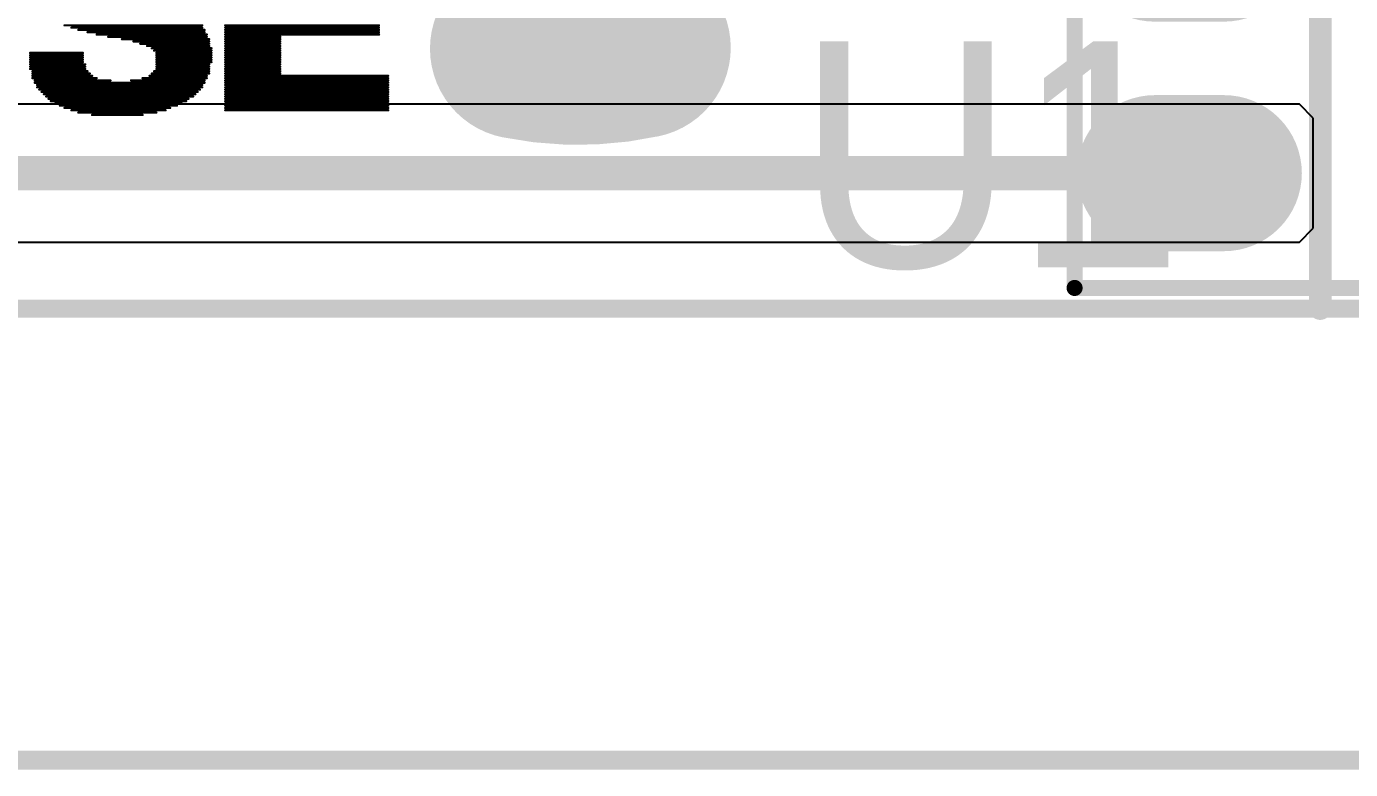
# Model space of a CAD drawing. Header units: millimetres. Extents: x 0.99 to 6.96, y 0.76 to 5.84.
# Drawn here: x 2.133 to 2.71, y 0.762 to 1.086 of the extents above; entities that cross this region are included whole.
import ezdxf

# ---------------------------------------------------------------- set-up
doc = ezdxf.new("R2010")
doc.units = ezdxf.units.MM
doc.header["$MEASUREMENT"] = 0
for name, color, linetype in [('BottomLayer', 5, 'Continuous'), ('BottomOverlay', 54, 'Continuous'), ('BottomSolder', 6, 'Continuous'), ('KeepOutLayer', 6, 'Continuous'), ('MultiLayer', 9, 'Continuous'), ('PadHoleLayer', 156, 'Continuous'), ('TopLayer', 1, 'Continuous'), ('TopOverlay', 2, 'Continuous'), ('TopSolder', 216, 'Continuous')]:
    doc.layers.add(name, color=color, linetype=linetype)

# ---------------------------------------------------------------- blocks, each defined once
blk = doc.blocks.new('DIP4_49')
at = {"layer": 'BottomLayer', "const_width": 0.06}
for points in [[(0, 0.315), (0, 0.285)], [(0.1, 0.315), (0.1, 0.285)], [(0.1, 0.015), (0.1, -0.015)]]:
    blk.add_lwpolyline(points, dxfattribs=at)
at = {"layer": 'BottomLayer', "const_width": 0.03}
for points in [[(-0.015, 0.315, 1), (0.015, 0.315, 1)], [(0.085, 0.315, 1), (0.115, 0.315, 1)], [(-0.015, 0.285, 1), (0.015, 0.285, 1)], [(0.085, 0.285, 1), (0.115, 0.285, 1)], [(0.085, 0.015, 1), (0.115, 0.015, 1)], [(0.085, -0.015, 1), (0.115, -0.015, 1)]]:
    blk.add_lwpolyline(points, format="xyb", close=True, dxfattribs=at)
at = {"layer": 'BottomLayer'}
blk.add_solid([(0.03, -0.045), (0.03, 0.045), (-0.03, -0.045), (-0.03, 0.045)], dxfattribs=at)
at = {"layer": 'BottomSolder', "const_width": 0.068}
for points in [[(0, 0.315), (0, 0.285)], [(0.1, 0.315), (0.1, 0.285)], [(0.1, 0.015), (0.1, -0.015)]]:
    blk.add_lwpolyline(points, dxfattribs=at)
at = {"layer": 'BottomSolder', "const_width": 0.034}
for points in [[(-0.017, 0.315, 1), (0.017, 0.315, 1)], [(0.083, 0.315, 1), (0.117, 0.315, 1)], [(-0.017, 0.285, 1), (0.017, 0.285, 1)], [(0.083, 0.285, 1), (0.117, 0.285, 1)], [(0.083, 0.015, 1), (0.117, 0.015, 1)], [(0.083, -0.015, 1), (0.117, -0.015, 1)]]:
    blk.add_lwpolyline(points, format="xyb", close=True, dxfattribs=at)
at = {"layer": 'BottomSolder'}
blk.add_solid([(0.034, -0.049), (0.034, 0.049), (-0.034, -0.049), (-0.034, 0.049)], dxfattribs=at)
at = {"layer": 'MultiLayer', "const_width": 0.06}
for points in [[(0, 0.315), (0, 0.285)], [(0.1, 0.315), (0.1, 0.285)], [(0.1, 0.015), (0.1, -0.015)]]:
    blk.add_lwpolyline(points, dxfattribs=at)
at = {"layer": 'MultiLayer', "const_width": 0.03}
for points in [[(-0.015, 0.315, 1), (0.015, 0.315, 1)], [(0.085, 0.315, 1), (0.115, 0.315, 1)], [(-0.015, 0.285, 1), (0.015, 0.285, 1)], [(0.085, 0.285, 1), (0.115, 0.285, 1)], [(0.085, 0.015, 1), (0.115, 0.015, 1)], [(0.085, -0.015, 1), (0.115, -0.015, 1)]]:
    blk.add_lwpolyline(points, format="xyb", close=True, dxfattribs=at)
at = {"layer": 'MultiLayer'}
blk.add_solid([(0.03, -0.045), (0.03, 0.045), (-0.03, -0.045), (-0.03, 0.045)], dxfattribs=at)
at = {"layer": 'PadHoleLayer', "const_width": 0.0155}
for points in [[(-0.00775, 0.3, 1), (0.00775, 0.3, 1)], [(0.09225, 0.3, 1), (0.10775, 0.3, 1)], [(-0.00775, 0, 1), (0.00775, 0, 1)], [(0.09225, 0, 1), (0.10775, 0, 1)]]:
    blk.add_lwpolyline(points, format="xyb", close=True, dxfattribs=at)
at = {"layer": 'TopLayer', "const_width": 0.06}
for points in [[(0, 0.315), (0, 0.285)], [(0.1, 0.315), (0.1, 0.285)], [(0.1, 0.015), (0.1, -0.015)]]:
    blk.add_lwpolyline(points, dxfattribs=at)
at = {"layer": 'TopLayer', "const_width": 0.03}
for points in [[(-0.015, 0.315, 1), (0.015, 0.315, 1)], [(0.085, 0.315, 1), (0.115, 0.315, 1)], [(-0.015, 0.285, 1), (0.015, 0.285, 1)], [(0.085, 0.285, 1), (0.115, 0.285, 1)], [(0.085, 0.015, 1), (0.115, 0.015, 1)], [(0.085, -0.015, 1), (0.115, -0.015, 1)]]:
    blk.add_lwpolyline(points, format="xyb", close=True, dxfattribs=at)
at = {"layer": 'TopLayer'}
blk.add_solid([(0.03, -0.045), (0.03, 0.045), (-0.03, -0.045), (-0.03, 0.045)], dxfattribs=at)
at = {"layer": 'TopOverlay', "const_width": 0.007}
for points in [[(-0.05, 0.35), (-0.05, 0.201)], [(-0.05, 0.35), (0.15, 0.35)], [(0.15, 0.35), (0.15, -0.05)], [(-0.05, 0.1), (-0.05, -0.05)], [(-0.05, -0.05), (0.15, -0.05)]]:
    blk.add_lwpolyline(points, dxfattribs=at)
at = {"layer": 'TopOverlay'}
for points, const_width in [([(-0.05175, 0.35, 1), (-0.04825, 0.35, 1)], 0.0035), ([(-0.05175, 0.35, 1), (-0.04825, 0.35, 1)], 0.0035), ([(0.14825, 0.35, 1), (0.15175, 0.35, 1)], 0.0035), ([(0.14825, 0.35, 1), (0.15175, 0.35, 1)], 0.0035), ([(-0.05175, 0.201, 1), (-0.04825, 0.201, 1)], 0.0035), ([(-0.05175, 0.2, 1), (-0.04825, 0.2, 1)], 0.0035), ([(-0.05213, 0.10005, 1), (-0.04863, 0.10005, 1)], 0.0035), ([(-0.05175, 0.1, 1), (-0.04825, 0.1, 1)], 0.0035), ([(0.009, 0.077, 1), (-0.007, 0.077, 1)], 0.015), ([(-0.01075, 0.077, 1), (-0.00325, 0.077, 1)], 0.0075), ([(0.00525, 0.077, 1), (0.01275, 0.077, 1)], 0.0075), ([(-0.05175, -0.05, 1), (-0.04825, -0.05, 1)], 0.0035), ([(-0.05175, -0.05, 1), (-0.04825, -0.05, 1)], 0.0035), ([(0.14825, -0.05, 1), (0.15175, -0.05, 1)], 0.0035), ([(0.14825, -0.05, 1), (0.15175, -0.05, 1)], 0.0035)]:
    blk.add_lwpolyline(points, format="xyb", close=True, dxfattribs=dict(at, const_width=const_width))
at = {"layer": 'TopOverlay', "const_width": 0.007}
blk.add_lwpolyline([(-0.05, 0.2, -1.030551), (-0.05038, 0.10005)], format="xyb", dxfattribs=at)
at = {"layer": 'TopSolder', "const_width": 0.068}
for points in [[(0, 0.315), (0, 0.285)], [(0.1, 0.315), (0.1, 0.285)], [(0.1, 0.015), (0.1, -0.015)]]:
    blk.add_lwpolyline(points, dxfattribs=at)
at = {"layer": 'TopSolder', "const_width": 0.034}
for points in [[(-0.017, 0.315, 1), (0.017, 0.315, 1)], [(0.083, 0.315, 1), (0.117, 0.315, 1)], [(-0.017, 0.285, 1), (0.017, 0.285, 1)], [(0.083, 0.285, 1), (0.117, 0.285, 1)], [(0.083, 0.015, 1), (0.117, 0.015, 1)], [(0.083, -0.015, 1), (0.117, -0.015, 1)]]:
    blk.add_lwpolyline(points, format="xyb", close=True, dxfattribs=at)
at = {"layer": 'TopSolder'}
blk.add_solid([(0.034, -0.049), (0.034, 0.049), (-0.034, -0.049), (-0.034, 0.049)], dxfattribs=at)

msp = doc.modelspace()

# ---------------------------------------------------------------- linework, layer by layer
at = {"layer": 'BottomLayer'}
for p, q in [((2.68798, 1.0516), (2.013, 1.0516)), ((2.69398, 1.0456), (2.68798, 1.0516)), ((2.69398, 1.0216), (2.69398, 1.0456)), ((2.69398, 0.9976), (2.69398, 1.0216)), ((2.68798, 0.9916), (2.69398, 0.9976)), ((2.01798, 0.9916), (2.68798, 0.9916))]:
    msp.add_line(p, q, dxfattribs=at)
at = {"layer": 'BottomLayer', "const_width": 0.015}
for points in [[(2.62733, 1.0216), (2.64263, 1.03691)], [(2.0244, 1.0216), (2.62733, 1.0216)], [(2.62033, 1.0146), (2.62733, 1.0216)], [(2.62733, 1.0216), (2.64, 1.0216)]]:
    msp.add_lwpolyline(points, dxfattribs=at)
at = {"layer": 'BottomLayer', "const_width": 0.0075}
for points in [[(2.63888, 1.03691, 1), (2.64638, 1.03691, 1)], [(2.62358, 1.0216, 1), (2.63108, 1.0216, 1)], [(2.62358, 1.0216, 1), (2.63108, 1.0216, 1)], [(2.62358, 1.0216, 1), (2.63108, 1.0216, 1)], [(2.62358, 1.0216, 1), (2.63108, 1.0216, 1)], [(2.63625, 1.0216, 1), (2.64375, 1.0216, 1)], [(2.61658, 1.0146, 1), (2.62408, 1.0146, 1)]]:
    msp.add_lwpolyline(points, format="xyb", close=True, dxfattribs=at)
at = {"layer": 'BottomOverlay', "const_width": 0.00984}
msp.add_lwpolyline([(2.697, 0.9626), (2.697, 1.68858)], dxfattribs=at)
at = {"layer": 'BottomOverlay', "const_width": 0.00492}
msp.add_lwpolyline([(2.69454, 0.9626, 1), (2.69946, 0.9626, 1)], format="xyb", close=True, dxfattribs=at)
at = {"layer": 'KeepOutLayer', "const_width": 0.00787}
msp.add_lwpolyline([(1.3075, 0.76611), (3.52682, 0.76611)], dxfattribs=at)
at = {"layer": 'TopOverlay', "const_width": 0.07874}
msp.add_lwpolyline([(2.40084, 1.07624, -0.104931), (2.34854, 1.07583)], format="xyb", dxfattribs=at)
at = {"layer": 'TopOverlay'}
for points, const_width in [([(2.32886, 1.07583, 1), (2.36823, 1.07583, 1)], 0.03937), ([(2.38116, 1.07624, 1), (2.42053, 1.07624, 1)], 0.03937), ([(2.14973, 1.086, 1), (2.15023, 1.086, 1)], 0.0005), ([(2.15273, 1.085, 1), (2.15323, 1.085, 1)], 0.0005), ([(2.15573, 1.084, 1), (2.15623, 1.084, 1)], 0.0005), ([(2.20973, 1.086, 1), (2.21023, 1.086, 1)], 0.0005), ([(2.20973, 1.085, 1), (2.21023, 1.085, 1)], 0.0005), ([(2.21073, 1.084, 1), (2.21123, 1.084, 1)], 0.0005), ([(2.21973, 1.086, 1), (2.22023, 1.086, 1)], 0.0005), ([(2.21973, 1.085, 1), (2.22023, 1.085, 1)], 0.0005), ([(2.21973, 1.084, 1), (2.22023, 1.084, 1)], 0.0005), ([(2.28673, 1.086, 1), (2.28723, 1.086, 1)], 0.0005), ([(2.28673, 1.085, 1), (2.28723, 1.085, 1)], 0.0005), ([(2.28673, 1.084, 1), (2.28723, 1.084, 1)], 0.0005), ([(2.15973, 1.083, 1), (2.16023, 1.083, 1)], 0.0005), ([(2.16373, 1.082, 1), (2.16423, 1.082, 1)], 0.0005), ([(2.16873, 1.081, 1), (2.16923, 1.081, 1)], 0.0005), ([(2.17473, 1.08, 1), (2.17523, 1.08, 1)], 0.0005), ([(2.17973, 1.079, 1), (2.18023, 1.079, 1)], 0.0005), ([(2.21073, 1.083, 1), (2.21123, 1.083, 1)], 0.0005), ([(2.21173, 1.082, 1), (2.21223, 1.082, 1)], 0.0005), ([(2.21173, 1.081, 1), (2.21223, 1.081, 1)], 0.0005), ([(2.21273, 1.08, 1), (2.21323, 1.08, 1)], 0.0005), ([(2.21273, 1.079, 1), (2.21323, 1.079, 1)], 0.0005), ([(2.21973, 1.083, 1), (2.22023, 1.083, 1)], 0.0005), ([(2.21973, 1.082, 1), (2.22023, 1.082, 1)], 0.0005), ([(2.21973, 1.081, 1), (2.22023, 1.081, 1)], 0.0005), ([(2.21973, 1.08, 1), (2.22023, 1.08, 1)], 0.0005), ([(2.21973, 1.079, 1), (2.22023, 1.079, 1)], 0.0005), ([(2.24373, 1.081, 1), (2.24423, 1.081, 1)], 0.0005), ([(2.24373, 1.08, 1), (2.24423, 1.08, 1)], 0.0005), ([(2.24373, 1.079, 1), (2.24423, 1.079, 1)], 0.0005), ([(2.28673, 1.083, 1), (2.28723, 1.083, 1)], 0.0005), ([(2.28673, 1.082, 1), (2.28723, 1.082, 1)], 0.0005), ([(2.13473, 1.074, 1), (2.13523, 1.074, 1)], 0.0005), ([(2.13473, 1.073, 1), (2.13523, 1.073, 1)], 0.0005), ([(2.15773, 1.074, 1), (2.15823, 1.074, 1)], 0.0005), ([(2.15773, 1.073, 1), (2.15823, 1.073, 1)], 0.0005), ([(2.18273, 1.078, 1), (2.18323, 1.078, 1)], 0.0005), ([(2.18573, 1.077, 1), (2.18623, 1.077, 1)], 0.0005), ([(2.18773, 1.076, 1), (2.18823, 1.076, 1)], 0.0005), ([(2.18873, 1.075, 1), (2.18923, 1.075, 1)], 0.0005), ([(2.18973, 1.074, 1), (2.19023, 1.074, 1)], 0.0005), ([(2.18973, 1.073, 1), (2.19023, 1.073, 1)], 0.0005), ([(2.21273, 1.078, 1), (2.21323, 1.078, 1)], 0.0005), ([(2.21273, 1.077, 1), (2.21323, 1.077, 1)], 0.0005), ([(2.21373, 1.076, 1), (2.21423, 1.076, 1)], 0.0005), ([(2.21373, 1.075, 1), (2.21423, 1.075, 1)], 0.0005), ([(2.21373, 1.074, 1), (2.21423, 1.074, 1)], 0.0005), ([(2.21373, 1.073, 1), (2.21423, 1.073, 1)], 0.0005), ([(2.21973, 1.078, 1), (2.22023, 1.078, 1)], 0.0005), ([(2.21973, 1.077, 1), (2.22023, 1.077, 1)], 0.0005), ([(2.21973, 1.076, 1), (2.22023, 1.076, 1)], 0.0005), ([(2.21973, 1.075, 1), (2.22023, 1.075, 1)], 0.0005), ([(2.21973, 1.074, 1), (2.22023, 1.074, 1)], 0.0005), ([(2.21973, 1.073, 1), (2.22023, 1.073, 1)], 0.0005), ([(2.24373, 1.078, 1), (2.24423, 1.078, 1)], 0.0005), ([(2.24373, 1.077, 1), (2.24423, 1.077, 1)], 0.0005), ([(2.24373, 1.076, 1), (2.24423, 1.076, 1)], 0.0005), ([(2.24373, 1.075, 1), (2.24423, 1.075, 1)], 0.0005), ([(2.24373, 1.074, 1), (2.24423, 1.074, 1)], 0.0005), ([(2.24373, 1.073, 1), (2.24423, 1.073, 1)], 0.0005), ([(2.13473, 1.072, 1), (2.13523, 1.072, 1)], 0.0005), ([(2.13473, 1.071, 1), (2.13523, 1.071, 1)], 0.0005), ([(2.13473, 1.07, 1), (2.13523, 1.07, 1)], 0.0005), ([(2.13473, 1.069, 1), (2.13523, 1.069, 1)], 0.0005), ([(2.13473, 1.068, 1), (2.13523, 1.068, 1)], 0.0005), ([(2.13473, 1.067, 1), (2.13523, 1.067, 1)], 0.0005), ([(2.15773, 1.072, 1), (2.15823, 1.072, 1)], 0.0005), ([(2.15773, 1.071, 1), (2.15823, 1.071, 1)], 0.0005), ([(2.15773, 1.07, 1), (2.15823, 1.07, 1)], 0.0005), ([(2.15873, 1.069, 1), (2.15923, 1.069, 1)], 0.0005), ([(2.15873, 1.068, 1), (2.15923, 1.068, 1)], 0.0005), ([(2.15873, 1.067, 1), (2.15923, 1.067, 1)], 0.0005), ([(2.18973, 1.072, 1), (2.19023, 1.072, 1)], 0.0005), ([(2.18973, 1.071, 1), (2.19023, 1.071, 1)], 0.0005), ([(2.18973, 1.07, 1), (2.19023, 1.07, 1)], 0.0005), ([(2.18973, 1.069, 1), (2.19023, 1.069, 1)], 0.0005), ([(2.18973, 1.068, 1), (2.19023, 1.068, 1)], 0.0005), ([(2.18973, 1.067, 1), (2.19023, 1.067, 1)], 0.0005), ([(2.21273, 1.069, 1), (2.21323, 1.069, 1)], 0.0005), ([(2.21273, 1.068, 1), (2.21323, 1.068, 1)], 0.0005), ([(2.21273, 1.067, 1), (2.21323, 1.067, 1)], 0.0005), ([(2.21373, 1.072, 1), (2.21423, 1.072, 1)], 0.0005), ([(2.21373, 1.071, 1), (2.21423, 1.071, 1)], 0.0005), ([(2.21373, 1.07, 1), (2.21423, 1.07, 1)], 0.0005), ([(2.21973, 1.072, 1), (2.22023, 1.072, 1)], 0.0005), ([(2.21973, 1.071, 1), (2.22023, 1.071, 1)], 0.0005), ([(2.21973, 1.07, 1), (2.22023, 1.07, 1)], 0.0005), ([(2.21973, 1.069, 1), (2.22023, 1.069, 1)], 0.0005), ([(2.21973, 1.068, 1), (2.22023, 1.068, 1)], 0.0005), ([(2.21973, 1.067, 1), (2.22023, 1.067, 1)], 0.0005), ([(2.24373, 1.072, 1), (2.24423, 1.072, 1)], 0.0005), ([(2.24373, 1.071, 1), (2.24423, 1.071, 1)], 0.0005), ([(2.24373, 1.07, 1), (2.24423, 1.07, 1)], 0.0005), ([(2.24373, 1.069, 1), (2.24423, 1.069, 1)], 0.0005), ([(2.24373, 1.068, 1), (2.24423, 1.068, 1)], 0.0005), ([(2.24373, 1.067, 1), (2.24423, 1.067, 1)], 0.0005), ([(2.13573, 1.066, 1), (2.13623, 1.066, 1)], 0.0005), ([(2.13573, 1.065, 1), (2.13623, 1.065, 1)], 0.0005), ([(2.13573, 1.064, 1), (2.13623, 1.064, 1)], 0.0005), ([(2.13573, 1.063, 1), (2.13623, 1.063, 1)], 0.0005), ([(2.13673, 1.062, 1), (2.13723, 1.062, 1)], 0.0005), ([(2.13673, 1.061, 1), (2.13723, 1.061, 1)], 0.0005), ([(2.15973, 1.066, 1), (2.16023, 1.066, 1)], 0.0005), ([(2.16073, 1.065, 1), (2.16123, 1.065, 1)], 0.0005), ([(2.16173, 1.064, 1), (2.16223, 1.064, 1)], 0.0005), ([(2.16373, 1.063, 1), (2.16423, 1.063, 1)], 0.0005), ([(2.16973, 1.062, 1), (2.17023, 1.062, 1)], 0.0005), ([(2.17873, 1.062, 1), (2.17923, 1.062, 1)], 0.0005), ([(2.18373, 1.063, 1), (2.18423, 1.063, 1)], 0.0005), ([(2.18673, 1.064, 1), (2.18723, 1.064, 1)], 0.0005), ([(2.18773, 1.065, 1), (2.18823, 1.065, 1)], 0.0005), ([(2.18873, 1.066, 1), (2.18923, 1.066, 1)], 0.0005), ([(2.21073, 1.062, 1), (2.21123, 1.062, 1)], 0.0005), ([(2.21073, 1.061, 1), (2.21123, 1.061, 1)], 0.0005), ([(2.21173, 1.064, 1), (2.21223, 1.064, 1)], 0.0005), ([(2.21173, 1.063, 1), (2.21223, 1.063, 1)], 0.0005), ([(2.21273, 1.066, 1), (2.21323, 1.066, 1)], 0.0005), ([(2.21273, 1.065, 1), (2.21323, 1.065, 1)], 0.0005), ([(2.21973, 1.066, 1), (2.22023, 1.066, 1)], 0.0005), ([(2.21973, 1.065, 1), (2.22023, 1.065, 1)], 0.0005), ([(2.21973, 1.064, 1), (2.22023, 1.064, 1)], 0.0005), ([(2.21973, 1.063, 1), (2.22023, 1.063, 1)], 0.0005), ([(2.21973, 1.062, 1), (2.22023, 1.062, 1)], 0.0005), ([(2.21973, 1.061, 1), (2.22023, 1.061, 1)], 0.0005), ([(2.24373, 1.066, 1), (2.24423, 1.066, 1)], 0.0005), ([(2.24373, 1.065, 1), (2.24423, 1.065, 1)], 0.0005), ([(2.29073, 1.064, 1), (2.29123, 1.064, 1)], 0.0005), ([(2.29073, 1.063, 1), (2.29123, 1.063, 1)], 0.0005), ([(2.29073, 1.062, 1), (2.29123, 1.062, 1)], 0.0005), ([(2.29073, 1.061, 1), (2.29123, 1.061, 1)], 0.0005), ([(2.13773, 1.06, 1), (2.13823, 1.06, 1)], 0.0005), ([(2.13773, 1.059, 1), (2.13823, 1.059, 1)], 0.0005), ([(2.13873, 1.058, 1), (2.13923, 1.058, 1)], 0.0005), ([(2.13973, 1.057, 1), (2.14023, 1.057, 1)], 0.0005), ([(2.14073, 1.056, 1), (2.14123, 1.056, 1)], 0.0005), ([(2.20673, 1.056, 1), (2.20723, 1.056, 1)], 0.0005), ([(2.20773, 1.057, 1), (2.20823, 1.057, 1)], 0.0005), ([(2.20873, 1.058, 1), (2.20923, 1.058, 1)], 0.0005), ([(2.20973, 1.06, 1), (2.21023, 1.06, 1)], 0.0005), ([(2.20973, 1.059, 1), (2.21023, 1.059, 1)], 0.0005), ([(2.21973, 1.06, 1), (2.22023, 1.06, 1)], 0.0005), ([(2.21973, 1.059, 1), (2.22023, 1.059, 1)], 0.0005), ([(2.21973, 1.058, 1), (2.22023, 1.058, 1)], 0.0005), ([(2.21973, 1.057, 1), (2.22023, 1.057, 1)], 0.0005), ([(2.21973, 1.056, 1), (2.22023, 1.056, 1)], 0.0005), ([(2.29073, 1.06, 1), (2.29123, 1.06, 1)], 0.0005), ([(2.29073, 1.059, 1), (2.29123, 1.059, 1)], 0.0005), ([(2.29073, 1.058, 1), (2.29123, 1.058, 1)], 0.0005), ([(2.29073, 1.057, 1), (2.29123, 1.057, 1)], 0.0005), ([(2.29073, 1.056, 1), (2.29123, 1.056, 1)], 0.0005), ([(2.14173, 1.055, 1), (2.14223, 1.055, 1)], 0.0005), ([(2.14273, 1.054, 1), (2.14323, 1.054, 1)], 0.0005), ([(2.14373, 1.053, 1), (2.14423, 1.053, 1)], 0.0005), ([(2.14573, 1.052, 1), (2.14623, 1.052, 1)], 0.0005), ([(2.14773, 1.051, 1), (2.14823, 1.051, 1)], 0.0005), ([(2.14973, 1.05, 1), (2.15023, 1.05, 1)], 0.0005), ([(2.19573, 1.05, 1), (2.19623, 1.05, 1)], 0.0005), ([(2.19873, 1.051, 1), (2.19923, 1.051, 1)], 0.0005), ([(2.20073, 1.052, 1), (2.20123, 1.052, 1)], 0.0005), ([(2.20273, 1.053, 1), (2.20323, 1.053, 1)], 0.0005), ([(2.20373, 1.054, 1), (2.20423, 1.054, 1)], 0.0005), ([(2.20573, 1.055, 1), (2.20623, 1.055, 1)], 0.0005), ([(2.21973, 1.055, 1), (2.22023, 1.055, 1)], 0.0005), ([(2.21973, 1.054, 1), (2.22023, 1.054, 1)], 0.0005), ([(2.21973, 1.053, 1), (2.22023, 1.053, 1)], 0.0005), ([(2.21973, 1.052, 1), (2.22023, 1.052, 1)], 0.0005), ([(2.21973, 1.051, 1), (2.22023, 1.051, 1)], 0.0005), ([(2.21973, 1.05, 1), (2.22023, 1.05, 1)], 0.0005), ([(2.29073, 1.055, 1), (2.29123, 1.055, 1)], 0.0005), ([(2.29073, 1.054, 1), (2.29123, 1.054, 1)], 0.0005), ([(2.29073, 1.053, 1), (2.29123, 1.053, 1)], 0.0005), ([(2.29073, 1.052, 1), (2.29123, 1.052, 1)], 0.0005), ([(2.29073, 1.051, 1), (2.29123, 1.051, 1)], 0.0005), ([(2.29073, 1.05, 1), (2.29123, 1.05, 1)], 0.0005), ([(2.15273, 1.049, 1), (2.15323, 1.049, 1)], 0.0005), ([(2.15573, 1.048, 1), (2.15623, 1.048, 1)], 0.0005), ([(2.16173, 1.047, 1), (2.16223, 1.047, 1)], 0.0005), ([(2.18373, 1.047, 1), (2.18423, 1.047, 1)], 0.0005), ([(2.18973, 1.048, 1), (2.19023, 1.048, 1)], 0.0005), ([(2.19373, 1.049, 1), (2.19423, 1.049, 1)], 0.0005), ([(2.21973, 1.049, 1), (2.22023, 1.049, 1)], 0.0005), ([(2.29073, 1.049, 1), (2.29123, 1.049, 1)], 0.0005)]:
    msp.add_lwpolyline(points, format="xyb", close=True, dxfattribs=dict(at, const_width=const_width))
for points, const_width in [([(2.14998, 1.086), (2.20998, 1.086)], 0.001), ([(2.15298, 1.085), (2.20998, 1.085)], 0.001), ([(2.15598, 1.084), (2.21098, 1.084)], 0.001), ([(2.21998, 1.086), (2.28698, 1.086)], 0.001), ([(2.21998, 1.085), (2.28698, 1.085)], 0.001), ([(2.21998, 1.084), (2.28698, 1.084)], 0.001), ([(2.15998, 1.083), (2.21098, 1.083)], 0.001), ([(2.16398, 1.082), (2.21198, 1.082)], 0.001), ([(2.16898, 1.081), (2.21198, 1.081)], 0.001), ([(2.17498, 1.08), (2.21298, 1.08)], 0.001), ([(2.17998, 1.079), (2.21298, 1.079)], 0.001), ([(2.21998, 1.083), (2.28698, 1.083)], 0.001), ([(2.21998, 1.082), (2.28698, 1.082)], 0.001), ([(2.21998, 1.081), (2.24398, 1.081)], 0.001), ([(2.21998, 1.08), (2.24398, 1.08)], 0.001), ([(2.21998, 1.079), (2.24398, 1.079)], 0.001), ([(2.13498, 1.074), (2.15798, 1.074)], 0.001), ([(2.13498, 1.073), (2.15798, 1.073)], 0.001), ([(2.18298, 1.078), (2.21298, 1.078)], 0.001), ([(2.18598, 1.077), (2.21298, 1.077)], 0.001), ([(2.18798, 1.076), (2.21398, 1.076)], 0.001), ([(2.18898, 1.075), (2.21398, 1.075)], 0.001), ([(2.18998, 1.074), (2.21398, 1.074)], 0.001), ([(2.18998, 1.073), (2.21398, 1.073)], 0.001), ([(2.21998, 1.078), (2.24398, 1.078)], 0.001), ([(2.21998, 1.077), (2.24398, 1.077)], 0.001), ([(2.21998, 1.076), (2.24398, 1.076)], 0.001), ([(2.21998, 1.075), (2.24398, 1.075)], 0.001), ([(2.21998, 1.074), (2.24398, 1.074)], 0.001), ([(2.21998, 1.073), (2.24398, 1.073)], 0.001), ([(2.13498, 1.072), (2.15798, 1.072)], 0.001), ([(2.13498, 1.071), (2.15798, 1.071)], 0.001), ([(2.13498, 1.07), (2.15798, 1.07)], 0.001), ([(2.13498, 1.069), (2.15898, 1.069)], 0.001), ([(2.13498, 1.068), (2.15898, 1.068)], 0.001), ([(2.13498, 1.067), (2.15898, 1.067)], 0.001), ([(2.18998, 1.072), (2.21398, 1.072)], 0.001), ([(2.18998, 1.071), (2.21398, 1.071)], 0.001), ([(2.18998, 1.07), (2.21398, 1.07)], 0.001), ([(2.18998, 1.069), (2.21298, 1.069)], 0.001), ([(2.18998, 1.068), (2.21298, 1.068)], 0.001), ([(2.18998, 1.067), (2.21298, 1.067)], 0.001), ([(2.21998, 1.072), (2.24398, 1.072)], 0.001), ([(2.21998, 1.071), (2.24398, 1.071)], 0.001), ([(2.21998, 1.07), (2.24398, 1.07)], 0.001), ([(2.21998, 1.069), (2.24398, 1.069)], 0.001), ([(2.21998, 1.068), (2.24398, 1.068)], 0.001), ([(2.21998, 1.067), (2.24398, 1.067)], 0.001), ([(2.13598, 1.066), (2.15998, 1.066)], 0.001), ([(2.13598, 1.065), (2.16098, 1.065)], 0.001), ([(2.13598, 1.064), (2.16198, 1.064)], 0.001), ([(2.13598, 1.063), (2.16398, 1.063)], 0.001), ([(2.13698, 1.062), (2.16998, 1.062)], 0.001), ([(2.13698, 1.061), (2.21098, 1.061)], 0.001), ([(2.17898, 1.062), (2.21098, 1.062)], 0.001), ([(2.18398, 1.063), (2.21198, 1.063)], 0.001), ([(2.18698, 1.064), (2.21198, 1.064)], 0.001), ([(2.18798, 1.065), (2.21298, 1.065)], 0.001), ([(2.18898, 1.066), (2.21298, 1.066)], 0.001), ([(2.21998, 1.066), (2.24398, 1.066)], 0.001), ([(2.21998, 1.065), (2.24398, 1.065)], 0.001), ([(2.21998, 1.064), (2.29098, 1.064)], 0.001), ([(2.21998, 1.063), (2.29098, 1.063)], 0.001), ([(2.21998, 1.062), (2.29098, 1.062)], 0.001), ([(2.21998, 1.061), (2.29098, 1.061)], 0.001), ([(2.13798, 1.06), (2.20998, 1.06)], 0.001), ([(2.13798, 1.059), (2.20998, 1.059)], 0.001), ([(2.13898, 1.058), (2.20898, 1.058)], 0.001), ([(2.13998, 1.057), (2.20798, 1.057)], 0.001), ([(2.14098, 1.056), (2.20698, 1.056)], 0.001), ([(2.21998, 1.06), (2.29098, 1.06)], 0.001), ([(2.21998, 1.059), (2.29098, 1.059)], 0.001), ([(2.21998, 1.058), (2.29098, 1.058)], 0.001), ([(2.21998, 1.057), (2.29098, 1.057)], 0.001), ([(2.21998, 1.056), (2.29098, 1.056)], 0.001), ([(2.14198, 1.055), (2.20598, 1.055)], 0.001), ([(2.14298, 1.054), (2.20398, 1.054)], 0.001), ([(2.14398, 1.053), (2.20298, 1.053)], 0.001), ([(2.14598, 1.052), (2.20098, 1.052)], 0.001), ([(2.14798, 1.051), (2.19898, 1.051)], 0.001), ([(2.14998, 1.05), (2.19598, 1.05)], 0.001), ([(2.21998, 1.055), (2.29098, 1.055)], 0.001), ([(2.21998, 1.054), (2.29098, 1.054)], 0.001), ([(2.21998, 1.053), (2.29098, 1.053)], 0.001), ([(2.21998, 1.052), (2.29098, 1.052)], 0.001), ([(2.21998, 1.051), (2.29098, 1.051)], 0.001), ([(2.21998, 1.05), (2.29098, 1.05)], 0.001), ([(2.15298, 1.049), (2.19398, 1.049)], 0.001), ([(2.15598, 1.048), (2.18998, 1.048)], 0.001), ([(2.16198, 1.047), (2.18398, 1.047)], 0.001), ([(2.21998, 1.049), (2.29098, 1.049)], 0.001), ([(1.00098, 0.9626), (6.66998, 0.9626)], 0.00787), ([(1.00098, 0.76575), (6.66983, 0.76575)], 0.00787)]:
    msp.add_lwpolyline(points, dxfattribs=dict(at, const_width=const_width))

# ---------------------------------------------------------------- block references
at = {"rotation": 90}
msp.add_blockref('DIP4_49', (2.94, 1.0216), dxfattribs=at)

# ---------------------------------------------------------------- texts
at = {"layer": 'TopOverlay'}
msp.add_text('U1', height=0.098425, dxfattribs=at).set_placement((2.46898, 0.9806))

doc.saveas('drawing.dxf')
